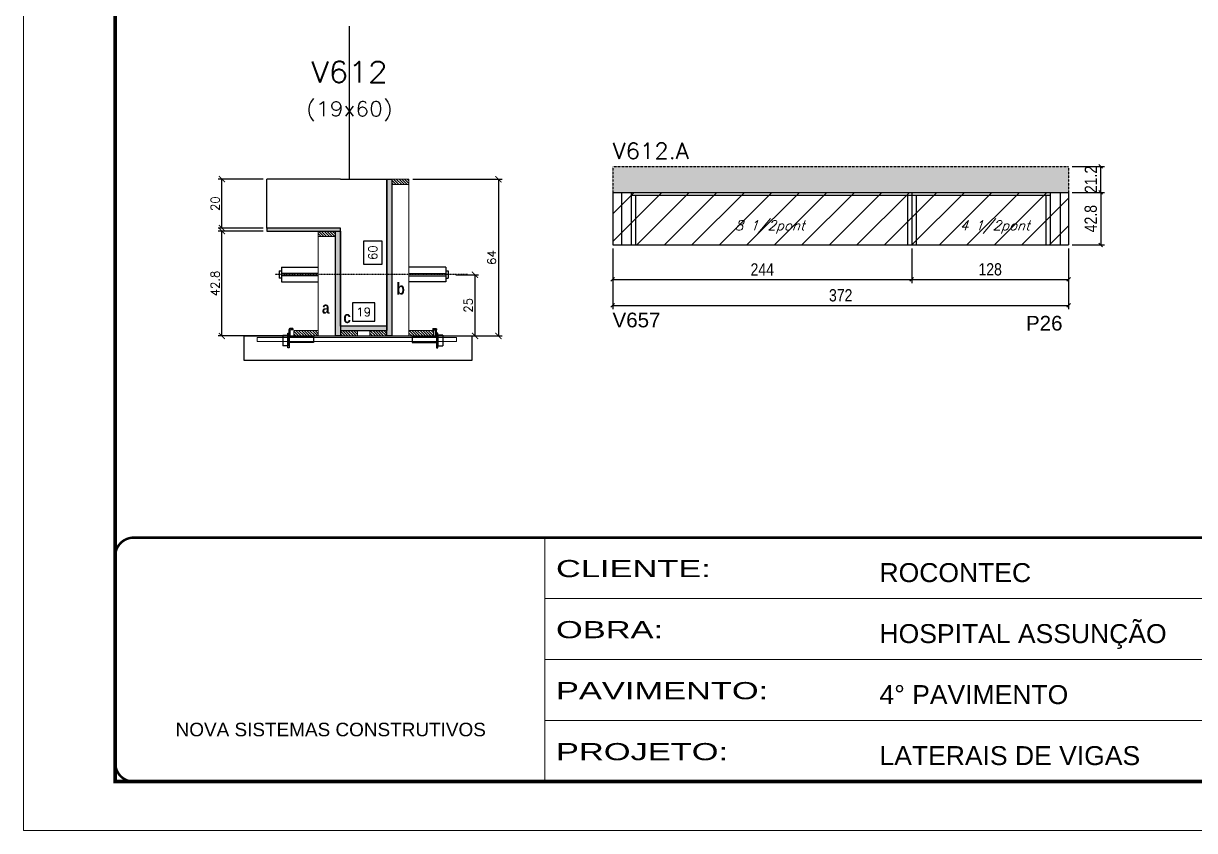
# Model space of a CAD drawing. Extents: x -20960 to -5926, y -2106 to 21915.
# Drawn here: x -12207 to -11251, y 15123 to 15782 of the extents above; entities that cross this region are included whole.
import ezdxf
from ezdxf.enums import TextEntityAlignment as Align

# ---------------------------------------------------------------- set-up
doc = ezdxf.new("R2010")
doc.units = 0
for name, pattern in [('CONTINUO', [0]), ('DASHED', [0.75, 0.5, -0.25]), ('HIDDEN', [0.375, 0.25, -0.125])]:
    doc.linetypes.add(name, pattern=pattern)
for name, color, linetype in [('5', 5, 'Continuous'), ('barrote', 251, 'Continuous'), ('COTA', 241, 'Continuous'), ('Cota Seção (2x)', 4, 'Continuous'), ('detalhes', 4, 'Continuous'), ('Painéis', 200, 'Continuous'), ('presilha', 1, 'Continuous'), ('Reaproveitamento', 251, 'Continuous'), ('SARR_2.2x7', 40, 'Continuous'), ('SARR_3.5x7', 81, 'Continuous'), ('TENSOR', 3, 'Continuous'), ('texto', 7, 'Continuous'), ('Texto de Titulo', 7, 'Continuous'), ('Texto Qtd Sarr', 242, 'Continuous')]:
    doc.layers.add(name, color=color, linetype=linetype)
for name, color, linetype, lineweight in [('CONCRETO', 251, 'Continuous', 25), ('Folhas', 255, 'Continuous', 9), ('Hachura', 251, 'Continuous', 9), ('Madeira', 126, 'Continuous', 18), ('SARRAFO DE PRESSAO', 251, 'DASHED', 9), ('SCO-___-LAJ', 2, 'Continuous', 0), ('Texto Seção', 7, 'Continuous', 15)]:
    doc.layers.add(name, color=color, linetype=linetype, lineweight=lineweight)
doc.styles.add('ARIAL', font='arial.ttf')
doc.styles.add('COTA TECNICA', font='techl___.ttf', dxfattribs={"height": 10})
doc.styles.add('REGUA-120', font='ROMANS.shx', dxfattribs={"height": 15})
doc.styles.add('Romans', font='romans.shx')
doc.styles.get("Standard").update_dxf_attribs({"font": 'arial.ttf'})
doc.styles.add('TECNICA', font='techb___.ttf', dxfattribs={"height": 10})
doc.styles.add('Tecnologia', font='')
doc.styles.get('Tecnologia').set_extended_font_data('Forgotten Futurist')
doc.dimstyles.new('Cota Seção (2x)', dxfattribs={"dimtxt": 7, "dimasz": 5, "dimexe": 3, "dimexo": 3, "dimgap": 2, "dimtad": 3, "dimdec": 1, "dimlfac": 0.5, "dimzin": 12, "dimdsep": 46, "dimtxsty": 'Romans', "dimblk": 'ARCHTICK', "dimcen": 0, "dimclrd": 4, "dimclre": 4, "dimclrt": 1, "dimadec": 1, "dimazin": 3, "dimtfac": 1, "dimtdec": 1, "dimtmove": 0, "dimatfit": 3, "dimldrblk": 'OBLIQUE', "dimfxl": 1, "dimtolj": 1, "dimtzin": 12, "dimarcsym": 0})
doc.dimstyles.new('Cota Seção interna', dxfattribs={"dimtxt": 7, "dimasz": 6, "dimexe": 0.18, "dimexo": 2, "dimgap": -4, "dimtad": 3, "dimdec": 1, "dimlfac": 0.5, "dimzin": 12, "dimdsep": 46, "dimtxsty": 'Romans', "dimblk": 'ARCHTICK', "dimcen": 0.09, "dimse1": 1, "dimse2": 1, "dimsd1": 1, "dimsd2": 1, "dimclrd": 180, "dimclre": 5, "dimclrt": 1, "dimadec": 0, "dimazin": 3, "dimtfac": 1, "dimtdec": 1, "dimtofl": 0, "dimtmove": 0, "dimatfit": 3, "dimldrblk": 'ARCHTICK', "dimfxl": 1, "dimtolj": 1, "dimtzin": 0, "dimarcsym": 0})
doc.dimstyles.new('PAINEL', dxfattribs={"dimtxt": 10, "dimasz": 3, "dimexe": 3, "dimexo": 3, "dimgap": 3, "dimtad": 1, "dimdec": 1, "dimzin": 12, "dimdsep": 46, "dimtxsty": 'COTA TECNICA', "dimblk1": 'OBLIQUE', "dimblk2": 'OBLIQUE', "dimsah": 1, "dimcen": 0.9, "dimclrd": 4, "dimclre": 4, "dimclrt": 240, "dimadec": 1, "dimazin": 3, "dimtfac": 1, "dimtdec": 1, "dimtmove": 0, "dimatfit": 3, "dimfxl": 1, "dimtolj": 1, "dimtzin": 12, "dimarcsym": 0})
pattern_1 = [(45, (-144424.823, -18267.501), (-11.2253202, 11.2253202), [])]

# ---------------------------------------------------------------- blocks, each defined once
blk = doc.blocks.new('9999999999')
at = {"color": 30, "linetype": 'CONTINUO'}
for p, q in [((98564.56, 34230.21), (98564.56, 34429.45)), ((98564.56, 34379.64), (99583.98, 34379.64)), ((98564.56, 34329.83), (99487.98, 34329.83)), ((98564.56, 34280.02), (99487.98, 34280.02))]:
    blk.add_line(p, q, dxfattribs=at)
at = {"color": 30, "linetype": 'CONTINUO', "const_width": 2}
blk.add_lwpolyline([(99583.98, 34230.21), (99583.98, 34414.45, 0.414214), (99568.98, 34429.45), (98228.98, 34429.45, 0.414214), (98213.98, 34414.45), (98213.98, 34245.21, 0.414214), (98228.98, 34230.21), (99583.98, 34230.21)], format="xyb", dxfattribs=at)
at = {"layer": 'Folhas'}
blk.add_lwpolyline([(98138.98, 34190.21), (99623.98, 34190.21), (99623.98, 35240.21), (98138.98, 35240.21)], close=True, dxfattribs=at)
at = {"layer": 'Folhas', "color": 30, "const_width": 3}
blk.add_lwpolyline([(98213.98, 34230.21), (99583.98, 34230.21), (99583.98, 35200.21), (98213.98, 35200.21)], close=True, dxfattribs=at)
at = {"color": 7, "linetype": 'Continuous', "ltscale": 5, "style": 'ARIAL'}
for s, height, p in [('ROCONTEC', 15.483, (98837.68, 34393.13)), ('HOSPITAL ASSUNÇÃO', 15.4829, (98837.68, 34343.32)), ('4° PAVIMENTO', 15.4829, (98837.68, 34293.51)), ('NOVA SISTEMAS CONSTRUTIVOS', 11.0592, (98263.19, 34267.21)), ('LATERAIS DE VIGAS', 15.4829, (98837.68, 34243.7))]:
    blk.add_text(s, height=height, dxfattribs=at).set_placement(p)
at = {"layer": 'Folhas', "color": 7, "style": 'Tecnologia', "width": 1.5}
for s, p in [('CLIENTE:', (98573.65, 34397.17)), ('OBRA:', (98573.65, 34347.31)), ('PAVIMENTO:', (98573.65, 34297.5)), ('PROJETO:', (98573.65, 34247.69))]:
    blk.add_text(s, height=14, dxfattribs=at).set_placement(p)
blk = doc.blocks.new('titulo1')
at = {"layer": 'Defpoints', "color": 252, "linetype": 'HIDDEN', "ltscale": 2}
blk.add_line((0, 0), (0, 125), dxfattribs=at)
at = {"layer": 'Defpoints', "style": 'Romans', "oblique": 15}
blk.add_attdef('FOLHA', text='', height=10, dxfattribs=at).set_placement((0, 15.58), align=Align.MIDDLE_CENTER)
at = {"layer": 'Texto Qtd Sarr', "color": 3, "style": 'Romans', "oblique": 15}
for tag, height, p in [('TITULO', 17, (0, 71.45)), ('SEÇÃO', 12, (0, 41.55))]:
    blk.add_attdef(tag, text='', height=height, dxfattribs=at).set_placement(p, align=Align.MIDDLE_CENTER)
blk = doc.blocks.new('_ArchTick')
at = {"color": 0, "linetype": 'ByBlock', "const_width": 0.15}
blk.add_lwpolyline([(-0.5, -0.5), (0.5, 0.5)], dxfattribs=at)
blk = doc.blocks.new('*D613')
at = {"layer": 'COTA', "color": 4, "lineweight": -2, "transparency": 16777216}
for p, q in [((-12011.31, 15612.09), (-12048.03, 15612.09)), ((-12045.03, 15526.47), (-12045.03, 15612.09)), ((-11993.71, 15526.47), (-12048.03, 15526.47))]:
    blk.add_line(p, q, dxfattribs=at)
at = {"layer": 'Defpoints', "color": 0, "transparency": 16777216}
for p in [(-12045.03, 15612.09), (-12008.31, 15612.09), (-11990.71, 15526.47)]:
    blk.add_point(p, dxfattribs=at)
at = {"layer": 'COTA', "color": 4, "lineweight": -2, "transparency": 16777216, "xscale": 5, "yscale": 5, "zscale": 5}
for p, rotation in [((-12045.03, 15612.09), 90), ((-12045.03, 15526.47), 270)]:
    blk.add_blockref('_ArchTick', p, dxfattribs=dict(at, rotation=rotation))
at = {"layer": 'COTA', "color": 1, "transparency": 16777216, "insert": (-12050.53, 15569.28), "char_height": 7, "attachment_point": 5, "rotation": 90, "style": 'Romans'}
blk.add_mtext('\\A1;42.8', dxfattribs=at)
blk = doc.blocks.new('_Oblique')
at = {"color": 0, "linetype": 'ByBlock', "lineweight": -2}
blk.add_line((-0.5, -0.5), (0.5, 0.5), dxfattribs=at)
blk = doc.blocks.new('*D614')
at = {"layer": 'COTA', "color": 4, "lineweight": -2, "transparency": 16777216}
for p, q in [((-12011.31, 15654.49), (-12048.03, 15654.49)), ((-12045.03, 15614.49), (-12045.03, 15654.49)), ((-12011.31, 15614.49), (-12048.03, 15614.49))]:
    blk.add_line(p, q, dxfattribs=at)
at = {"layer": 'Defpoints', "color": 0, "transparency": 16777216}
for p in [(-12045.03, 15654.49), (-12008.31, 15654.49), (-12008.31, 15614.49)]:
    blk.add_point(p, dxfattribs=at)
at = {"layer": 'COTA', "color": 4, "lineweight": -2, "transparency": 16777216, "xscale": 5, "yscale": 5, "zscale": 5}
for p, rotation in [((-12045.03, 15654.49), 90), ((-12045.03, 15614.49), 270)]:
    blk.add_blockref('_ArchTick', p, dxfattribs=dict(at, rotation=rotation))
at = {"layer": 'COTA', "color": 1, "transparency": 16777216, "insert": (-12050.53, 15634.49), "char_height": 7, "attachment_point": 5, "rotation": 90, "style": 'Romans'}
blk.add_mtext('\\A1;20', dxfattribs=at)
blk = doc.blocks.new('*D615')
at = {"layer": 'Cota Seção (2x)', "color": 180, "lineweight": -2, "transparency": 16777216}
for p, q in [((-11914.31, 15603.97), (-11929.31, 15603.97)), ((-11929.31, 15603.97), (-11929.31, 15584.97)), ((-11914.31, 15584.97), (-11914.31, 15603.97)), ((-11929.31, 15584.97), (-11914.31, 15584.97))]:
    blk.add_line(p, q, dxfattribs=at)
at = {"layer": 'Defpoints', "color": 0, "transparency": 16777216}
for p in [(-11948.31, 15654.47), (-11910.31, 15654.47), (-11948.31, 15534.47)]:
    blk.add_point(p, dxfattribs=at)
at = {"layer": 'Cota Seção (2x)', "color": 1, "transparency": 16777216, "insert": (-11921.81, 15594.47), "char_height": 7, "attachment_point": 5, "rotation": 90, "style": 'Romans'}
blk.add_mtext('\\A1;60', dxfattribs=at)
blk = doc.blocks.new('PRESILHA METÁLICA 1')
at = {"layer": 'presilha'}
for p, q in [((6, 15.5), (7.5, 15.5)), ((6, -2.5), (6, 15.5)), ((7.5, 10.6), (7.5, 19.9)), ((7.5, 15.5), (7.5, -2.5)), ((12, 21), (8.6, 21)), ((9, 11.6), (9, 18.9)), ((12, 19.5), (9.6, 19.5)), ((12, 21), (12, 19.5)), ((0, 13), (6, 13)), ((0, 13), (0, 0)), ((6, 0), (0, 0)), ((6, 13), (6, 0)), ((37.5, 4.1), (7.5, 4.1)), ((37.5, 11), (9.6, 11)), ((37.5, 11), (37.5, 4.1)), ((7.5, -2.5), (6, -2.5))]:
    blk.add_line(p, q, dxfattribs=at)
for centre, radius, start, end in [((8.6, 19.9), 1.14, 90, 180), ((9.6, 18.9), 0.57, 90, 180), ((9.6, 11.6), 0.57, 180, 270)]:
    blk.add_arc(centre, radius, start, end, dxfattribs=at)
blk = doc.blocks.new('*D616')
at = {"layer": 'Cota Seção (2x)', "color": 180, "lineweight": -2, "transparency": 16777216}
for p, q in [((-11920.31, 15553.47), (-11938.31, 15553.47)), ((-11938.31, 15553.47), (-11938.31, 15538.47)), ((-11920.31, 15538.47), (-11920.31, 15553.47)), ((-11938.31, 15538.47), (-11920.31, 15538.47))]:
    blk.add_line(p, q, dxfattribs=at)
at = {"layer": 'Defpoints', "color": 0, "transparency": 16777216}
for p in [(-11948.31, 15534.47), (-11948.31, 15526.47), (-11910.31, 15526.47)]:
    blk.add_point(p, dxfattribs=at)
at = {"layer": 'Cota Seção (2x)', "color": 1, "transparency": 16777216, "insert": (-11929.31, 15545.97), "char_height": 7, "attachment_point": 5, "style": 'Romans'}
blk.add_mtext('\\A1;19', dxfattribs=at)
blk = doc.blocks.new('*D707')
at = {"layer": 'COTA', "color": 4, "lineweight": -2, "transparency": 16777216}
for p, q in [((-11889.31, 15654.47), (-11816.34, 15654.47)), ((-11819.34, 15654.47), (-11819.34, 15526.47)), ((-11889.31, 15526.47), (-11816.34, 15526.47))]:
    blk.add_line(p, q, dxfattribs=at)
at = {"layer": 'Defpoints', "color": 0, "transparency": 16777216}
for p in [(-11892.31, 15654.47), (-11892.31, 15526.47), (-11819.34, 15526.47)]:
    blk.add_point(p, dxfattribs=at)
at = {"layer": 'COTA', "color": 4, "lineweight": -2, "transparency": 16777216, "xscale": 5, "yscale": 5, "zscale": 5}
for p, rotation in [((-11819.34, 15654.47), 90), ((-11819.34, 15526.47), 270)]:
    blk.add_blockref('_ArchTick', p, dxfattribs=dict(at, rotation=rotation))
at = {"layer": 'COTA', "color": 1, "transparency": 16777216, "insert": (-11824.84, 15590.47), "char_height": 7, "attachment_point": 5, "rotation": 90, "style": 'Romans'}
blk.add_mtext('\\A1;64', dxfattribs=at)
blk = doc.blocks.new('*D708')
at = {"layer": 'COTA', "color": 4, "linetype": 'ByBlock', "lineweight": -2, "transparency": 16777216}
for p, q in [((-11725.98, 15597.84), (-11725.98, 15569.68)), ((-11481.98, 15597.84), (-11481.98, 15569.68)), ((-11725.98, 15572.68), (-11481.98, 15572.68))]:
    blk.add_line(p, q, dxfattribs=at)
at = {"layer": 'Defpoints', "color": 0, "linetype": 'ByBlock', "transparency": 16777216}
for p in [(-11725.98, 15600.84), (-11481.98, 15600.84), (-11481.98, 15572.68)]:
    blk.add_point(p, dxfattribs=at)
at = {"layer": 'COTA', "color": 4, "linetype": 'ByBlock', "lineweight": -2, "transparency": 16777216, "xscale": 3, "yscale": 3, "zscale": 3, "rotation": 180}
blk.add_blockref('_Oblique', (-11725.98, 15572.68), dxfattribs=at)
at = {"layer": 'COTA', "color": 4, "linetype": 'ByBlock', "lineweight": -2, "transparency": 16777216, "xscale": 3, "yscale": 3, "zscale": 3}
blk.add_blockref('_Oblique', (-11481.98, 15572.68), dxfattribs=at)
at = {"layer": 'COTA', "color": 240, "linetype": 'ByBlock', "transparency": 16777216, "insert": (-11603.98, 15580.75), "char_height": 10, "attachment_point": 5, "style": 'COTA TECNICA'}
blk.add_mtext('\\A1;244', dxfattribs=at)
blk = doc.blocks.new('*D709')
at = {"layer": 'COTA', "color": 4, "linetype": 'ByBlock', "lineweight": -2, "transparency": 16777216}
for p, q in [((-11481.98, 15597.84), (-11481.98, 15569.68)), ((-11353.98, 15597.84), (-11353.98, 15569.68)), ((-11481.98, 15572.68), (-11353.98, 15572.68))]:
    blk.add_line(p, q, dxfattribs=at)
at = {"layer": 'Defpoints', "color": 0, "linetype": 'ByBlock', "transparency": 16777216}
for p in [(-11481.98, 15600.84), (-11353.98, 15600.84), (-11353.98, 15572.68)]:
    blk.add_point(p, dxfattribs=at)
at = {"layer": 'COTA', "color": 4, "linetype": 'ByBlock', "lineweight": -2, "transparency": 16777216, "xscale": 3, "yscale": 3, "zscale": 3, "rotation": 180}
blk.add_blockref('_Oblique', (-11481.98, 15572.68), dxfattribs=at)
at = {"layer": 'COTA', "color": 4, "linetype": 'ByBlock', "lineweight": -2, "transparency": 16777216, "xscale": 3, "yscale": 3, "zscale": 3}
blk.add_blockref('_Oblique', (-11353.98, 15572.68), dxfattribs=at)
at = {"layer": 'COTA', "color": 240, "linetype": 'ByBlock', "transparency": 16777216, "insert": (-11417.98, 15580.78), "char_height": 10, "attachment_point": 5, "style": 'COTA TECNICA'}
blk.add_mtext('\\A1;128', dxfattribs=at)
blk = doc.blocks.new('*D710')
at = {"layer": 'COTA', "color": 4, "linetype": 'ByBlock', "lineweight": -2, "transparency": 16777216}
for p, q in [((-11350.98, 15643.64), (-11324.75, 15643.64)), ((-11327.75, 15643.64), (-11327.75, 15600.84)), ((-11350.98, 15600.84), (-11324.75, 15600.84))]:
    blk.add_line(p, q, dxfattribs=at)
at = {"layer": 'Defpoints', "color": 0, "linetype": 'ByBlock', "transparency": 16777216}
for p in [(-11353.98, 15643.64), (-11353.98, 15600.84), (-11327.75, 15600.84)]:
    blk.add_point(p, dxfattribs=at)
at = {"layer": 'COTA', "color": 4, "linetype": 'ByBlock', "lineweight": -2, "transparency": 16777216, "xscale": 3, "yscale": 3, "zscale": 3}
for p, rotation in [((-11327.75, 15643.64), 90), ((-11327.75, 15600.84), 270)]:
    blk.add_blockref('_Oblique', p, dxfattribs=dict(at, rotation=rotation))
at = {"layer": 'COTA', "color": 240, "linetype": 'ByBlock', "transparency": 16777216, "insert": (-11335.84, 15622.24), "char_height": 10, "attachment_point": 5, "rotation": 90, "style": 'COTA TECNICA'}
blk.add_mtext('\\A1;42.8', dxfattribs=at)
blk = doc.blocks.new('*D711')
at = {"layer": 'COTA', "color": 4, "linetype": 'ByBlock', "lineweight": -2, "transparency": 16777216}
for p, q in [((-11350.98, 15664.84), (-11324.75, 15664.84)), ((-11327.75, 15643.64), (-11327.75, 15664.84)), ((-11350.98, 15643.64), (-11324.75, 15643.64))]:
    blk.add_line(p, q, dxfattribs=at)
at = {"layer": 'Defpoints', "color": 0, "linetype": 'ByBlock', "transparency": 16777216}
for p in [(-11353.98, 15664.84), (-11327.75, 15664.84), (-11353.98, 15643.64)]:
    blk.add_point(p, dxfattribs=at)
at = {"layer": 'COTA', "color": 4, "linetype": 'ByBlock', "lineweight": -2, "transparency": 16777216, "xscale": 3, "yscale": 3, "zscale": 3}
for p, rotation in [((-11327.75, 15664.84), 90), ((-11327.75, 15643.64), 270)]:
    blk.add_blockref('_Oblique', p, dxfattribs=dict(at, rotation=rotation))
at = {"layer": 'COTA', "color": 240, "linetype": 'ByBlock', "transparency": 16777216, "insert": (-11335.81, 15654.24), "char_height": 10, "attachment_point": 5, "rotation": 90, "style": 'COTA TECNICA'}
blk.add_mtext('\\A1;21.2', dxfattribs=at)
blk = doc.blocks.new('*D617')
at = {"layer": 'COTA', "color": 4, "lineweight": -2, "transparency": 16777216}
for p, q in [((-11854.01, 15576.44), (-11835.45, 15576.44)), ((-11838.45, 15576.44), (-11838.45, 15526.47)), ((-11854.01, 15526.47), (-11835.45, 15526.47))]:
    blk.add_line(p, q, dxfattribs=at)
at = {"layer": 'Defpoints', "color": 0, "transparency": 16777216}
for p in [(-11857.01, 15576.44), (-11857.01, 15526.47), (-11838.45, 15526.47)]:
    blk.add_point(p, dxfattribs=at)
at = {"layer": 'COTA', "color": 4, "lineweight": -2, "transparency": 16777216, "xscale": 5, "yscale": 5, "zscale": 5}
for p, rotation in [((-11838.45, 15576.44), 90), ((-11838.45, 15526.47), 270)]:
    blk.add_blockref('_ArchTick', p, dxfattribs=dict(at, rotation=rotation))
at = {"layer": 'COTA', "color": 1, "transparency": 16777216, "insert": (-11843.95, 15551.45), "char_height": 7, "attachment_point": 5, "rotation": 90, "style": 'Romans'}
blk.add_mtext('\\A1;25', dxfattribs=at)
blk = doc.blocks.new('*D728')
at = {"layer": 'COTA', "color": 4, "linetype": 'ByBlock', "lineweight": -2, "transparency": 16777216}
for p, q in [((-11725.98, 15597.84), (-11725.98, 15548.37)), ((-11353.98, 15597.84), (-11353.98, 15548.37)), ((-11725.98, 15551.37), (-11353.98, 15551.37))]:
    blk.add_line(p, q, dxfattribs=at)
at = {"layer": 'Defpoints', "color": 0, "linetype": 'ByBlock', "transparency": 16777216}
for p in [(-11725.98, 15600.84), (-11353.98, 15600.84), (-11353.98, 15551.37)]:
    blk.add_point(p, dxfattribs=at)
at = {"layer": 'COTA', "color": 4, "linetype": 'ByBlock', "lineweight": -2, "transparency": 16777216, "xscale": 3, "yscale": 3, "zscale": 3, "rotation": 180}
blk.add_blockref('_Oblique', (-11725.98, 15551.37), dxfattribs=at)
at = {"layer": 'COTA', "color": 4, "linetype": 'ByBlock', "lineweight": -2, "transparency": 16777216, "xscale": 3, "yscale": 3, "zscale": 3}
blk.add_blockref('_Oblique', (-11353.98, 15551.37), dxfattribs=at)
at = {"layer": 'COTA', "color": 240, "linetype": 'ByBlock', "transparency": 16777216, "insert": (-11539.98, 15559.59), "char_height": 10, "attachment_point": 5, "style": 'COTA TECNICA'}
blk.add_mtext('\\A1;372', dxfattribs=at)

msp = doc.modelspace()

# ---------------------------------------------------------------- hatches: boundary and pattern name
at = {"layer": 'COTA', "linetype": 'DASHED', "ltscale": 0.3}
h = msp.add_hatch(dxfattribs=at)
h.set_pattern_fill('AR-CONC', color=256, scale=0.03)
h.set_pattern_definition([(50, (-144424.823, -17851.6625), (5.46554007, -0.47817257), [0.5715, -6.2865]), (355, (-144424.823, -17851.6625), (-1.05730264, 5.73170536), [0.4572, -5.02921753]), (100.4514447, (-144424.3674, -17851.7023), (4.40823741, 5.25353256), [0.48570026, -5.34270734]), (46.1842, (-144424.823, -17850.1385), (8.13237123, -1.26126984), [0.85725, -9.42975]), (96.6355576, (-144424.145, -17850.2436), (7.122124, 7.42278374), [0.7285507, -8.01406824]), (351.184151, (-144424.823, -17850.1385), (7.122124, 7.42278374), [0.685799, -7.54379196]), (21, (-144424.061, -17850.5195), (4.54843174, -3.06795595), [0.5715, -6.2865]), (326, (-144424.061, -17850.5195), (1.85406085, 5.52563898), [0.4572, -5.0292]), (71.451445, (-144423.682, -17850.775), (6.40249258, 2.45768307), [0.48570026, -5.34269813]), (37.5, (-144424.8229, -17851.6625), (0.092658098, 2.536651166), [0, -4.96824, 0, -5.1054, 0, -5.04825]), (7.5, (-144424.8229, -17851.6625), (2.004589875, 3.005417245), [0, -2.91084, 0, -4.85394, 0, -1.92405]), (327.5, (-144426.5221, -17851.6625), (4.067717855, -0.17186232), [0, -1.905, 0, -5.9436, 0, -7.8867]), (317.5, (-144427.284, -17851.6625), (4.44387544, 0.76279473), [0, -2.4765, 0, -3.94716, 0, -5.6007])])
h.paths.add_polyline_path([(-11353.98, 15643.64), (-11353.98, 15664.84), (-11725.98, 15664.84), (-11725.98, 15643.64)])
at = {"layer": 'Hachura'}
h = msp.add_hatch(color=256, dxfattribs=at)
h.dxf.hatch_style = 1
h.paths.add_polyline_path([(-11910.31, 15654.47), (-11906.31, 15654.47), (-11906.31, 15526.47), (-11910.31, 15526.47)])
h = msp.add_hatch(dxfattribs=at)
h.set_pattern_fill('ANSI31', color=256, scale=0.5, angle=270, style=0)
h.set_pattern_definition([(315, (10939.5066, 7346.8238), (1.12253202, 1.12253202), [])])
h.paths.add_polyline_path([(-11892.31, 15650.07), (-11892.31, 15654.47), (-11906.31, 15654.47), (-11906.31, 15650.07)])
h = msp.add_hatch(color=256, dxfattribs=at)
h.dxf.hatch_style = 1
h.paths.add_polyline_path([(-11948.31, 15612.09), (-11948.31, 15614.49), (-12008.31, 15614.49), (-12008.31, 15612.09)])
h = msp.add_hatch(dxfattribs=at)
h.set_pattern_fill('ANSI31', color=256, scale=0.5, angle=270, style=0)
h.set_pattern_definition([(315, (10999.5066, 7304.4495), (1.12253202, 1.12253202), [])])
h.paths.add_polyline_path([(-11952.31, 15607.69), (-11952.31, 15612.09), (-11966.31, 15612.09), (-11966.31, 15607.69)])
h = msp.add_hatch(color=256, dxfattribs=at)
h.dxf.hatch_style = 1
h.paths.add_polyline_path([(-11952.31, 15612.09), (-11948.31, 15612.09), (-11948.31, 15526.47), (-11952.31, 15526.47)])
h = msp.add_hatch(color=256, dxfattribs=at)
h.dxf.hatch_style = 1
h.paths.add_polyline_path([(-11910.31, 15530.87), (-11910.31, 15534.47), (-11948.31, 15534.47), (-11948.31, 15530.87)])
h = msp.add_hatch(dxfattribs=at)
h.set_pattern_fill('ANSI31', color=256, scale=0.5, angle=270, style=0)
h.set_pattern_definition([(315, (10999.5066, 7296.8238), (1.12253202, 1.12253202), [])])
h.paths.add_polyline_path([(-11986.31, 15526.47), (-11986.31, 15530.87), (-11966.31, 15530.87), (-11966.31, 15526.47)])
h = msp.add_hatch(dxfattribs=at)
h.set_pattern_fill('ANSI31', color=256, scale=0.5, angle=270, style=0)
h.set_pattern_definition([(315, (11008.3066, 7296.8238), (1.12253202, 1.12253202), [])])
h.paths.add_polyline_path([(-11948.31, 15526.47), (-11948.31, 15530.87), (-11934.31, 15530.87), (-11934.31, 15526.47)])
h = msp.add_hatch(dxfattribs=at)
h.set_pattern_fill('ANSI31', color=256, scale=0.5, angle=270, style=0)
h.set_pattern_definition([(315, (11008.3087, 7296.8238), (1.12253202, 1.12253202), [])])
h.paths.add_polyline_path([(-11910.31, 15526.47), (-11910.31, 15530.87), (-11924.31, 15530.87), (-11924.31, 15526.47)])
h = msp.add_hatch(dxfattribs=at)
h.set_pattern_fill('ANSI31', color=256, scale=0.5, angle=270, style=0)
h.set_pattern_definition([(315, (10905.5066, 7296.8238), (1.12253202, 1.12253202), [])])
h.paths.add_polyline_path([(-11892.31, 15526.47), (-11892.31, 15530.87), (-11872.31, 15530.87), (-11872.31, 15526.47)])
at = {"layer": 'Reaproveitamento', "linetype": 'ByBlock'}
h = msp.add_hatch(dxfattribs=at)
h.set_pattern_fill('ANSI31', color=256, scale=5)
h.set_pattern_definition(pattern_1)
h.paths.add_polyline_path([(-11481.98, 15600.84), (-11481.98, 15643.64), (-11725.98, 15643.64), (-11725.98, 15600.84)])
h.paths.add_polyline_path([(-11634.24, 15607.43), (-11566.62, 15607.43), (-11561.12, 15623.4), (-11628.74, 15623.4)], flags=24)
h = msp.add_hatch(dxfattribs=at)
h.set_pattern_fill('ANSI31', color=256, scale=5)
h.set_pattern_definition(pattern_1)
h.paths.add_polyline_path([(-11481.98, 15643.64), (-11481.98, 15600.84), (-11353.98, 15600.84), (-11353.98, 15643.64)])
h.paths.add_polyline_path([(-11450.7, 15607.39), (-11383.09, 15607.39), (-11377.59, 15623.36), (-11445.21, 15623.36)], flags=24)

# ---------------------------------------------------------------- linework, layer by layer
at = {"ltscale": 3}
for p, q in [((-11996.31, 15582.52), (-11996.31, 15570.52)), ((-11996.31, 15582.52), (-11966.31, 15582.52)), ((-11862.31, 15582.52), (-11892.31, 15582.52)), ((-11862.31, 15582.52), (-11862.31, 15570.52)), ((-11998.31, 15579.52), (-11998.31, 15573.52)), ((-11998.31, 15579.52), (-11996.31, 15579.52)), ((-11996.31, 15573.52), (-11998.31, 15573.52)), ((-11966.31, 15577.52), (-11996.31, 15577.52)), ((-11966.31, 15575.52), (-11996.31, 15575.52)), ((-11892.31, 15577.52), (-11862.31, 15577.52)), ((-11892.31, 15575.52), (-11862.31, 15575.52)), ((-11862.31, 15579.52), (-11860.31, 15579.52)), ((-11862.31, 15573.52), (-11860.31, 15573.52)), ((-11860.31, 15579.52), (-11860.31, 15573.52)), ((-11996.31, 15570.52), (-11966.31, 15570.52)), ((-11862.31, 15570.52), (-11892.31, 15570.52))]:
    msp.add_line(p, q, dxfattribs=at)
at = {"layer": 'barrote'}
msp.add_lwpolyline([(-11840.95, 15506.47), (-12026.92, 15506.47), (-12026.92, 15526.47), (-11840.95, 15526.47)], close=True, dxfattribs=at)
at = {"layer": 'CONCRETO'}
for p, q in [((-11948.31, 15654.49), (-12008.31, 15654.49)), ((-11948.31, 15654.47), (-11948.31, 15654.47))]:
    msp.add_line(p, q, dxfattribs=at)
msp.add_lwpolyline([(-11948.31, 15654.47), (-11948.31, 15654.47), (-11910.31, 15654.47), (-11910.31, 15530.87), (-11910.31, 15530.87), (-11910.31, 15534.47), (-11948.31, 15534.47), (-11948.31, 15614.49), (-12008.31, 15614.49), (-12008.31, 15654.49)], dxfattribs=at)
at = {"layer": 'COTA', "linetype": 'DASHED', "ltscale": 0.3}
for p, q in [((-11725.98, 15664.84), (-11353.98, 15664.84)), ((-11725.98, 15664.84), (-11725.98, 15643.64)), ((-11353.98, 15664.84), (-11353.98, 15643.64))]:
    msp.add_line(p, q, dxfattribs=at)
at = {"layer": 'Madeira'}
for points in [[(-11892.31, 15650.07), (-11892.31, 15654.47), (-11906.31, 15654.47), (-11906.31, 15650.07)], [(-11892.31, 15654.47), (-11906.31, 15654.47), (-11906.31, 15526.47), (-11892.31, 15526.47)], [(-11952.31, 15607.69), (-11952.31, 15612.09), (-11966.31, 15612.09), (-11966.31, 15607.69)], [(-11952.31, 15612.09), (-11966.31, 15612.09), (-11966.31, 15526.47), (-11952.31, 15526.47)], [(-11986.31, 15526.47), (-11986.31, 15530.87), (-11966.31, 15530.87), (-11966.31, 15526.47)], [(-11948.31, 15526.47), (-11948.31, 15530.87), (-11934.31, 15530.87), (-11934.31, 15526.47)], [(-11910.31, 15526.47), (-11910.31, 15530.87), (-11924.31, 15530.87), (-11924.31, 15526.47)], [(-11892.31, 15526.47), (-11892.31, 15530.87), (-11872.31, 15530.87), (-11872.31, 15526.47)]]:
    msp.add_lwpolyline(points, close=True, dxfattribs=at)
at = {"layer": 'Painéis', "linetype": 'ByBlock'}
for p, q in [((-11725.98, 15643.64), (-11353.98, 15643.64)), ((-11725.98, 15643.64), (-11725.98, 15600.84)), ((-11481.98, 15643.64), (-11481.98, 15600.84)), ((-11353.98, 15643.64), (-11353.98, 15600.84)), ((-11725.98, 15600.84), (-11353.98, 15600.84))]:
    msp.add_line(p, q, dxfattribs=at)
at = {"layer": 'Painéis'}
for points in [[(-11910.31, 15654.47), (-11906.31, 15654.47), (-11906.31, 15526.47), (-11910.31, 15526.47)], [(-11948.31, 15612.09), (-11948.31, 15614.49), (-12008.31, 15614.49), (-12008.31, 15612.09)], [(-11952.31, 15612.09), (-11948.31, 15612.09), (-11948.31, 15526.47), (-11952.31, 15526.47)], [(-11910.31, 15530.87), (-11910.31, 15534.47), (-11948.31, 15534.47), (-11948.31, 15530.87)]]:
    msp.add_lwpolyline(points, close=True, dxfattribs=at)
at = {"layer": 'SARR_2.2x7', "linetype": 'Continuous', "ltscale": 50}
for p, q in [((-11718.98, 15643.64), (-11718.98, 15600.84)), ((-11710.98, 15641.44), (-11481.98, 15641.44)), ((-11481.98, 15641.44), (-11368.98, 15641.44)), ((-11360.98, 15643.64), (-11360.98, 15600.84))]:
    msp.add_line(p, q, dxfattribs=at)
at = {"layer": 'SARR_3.5x7'}
for p, q in [((-11710.98, 15643.64), (-11710.98, 15600.84)), ((-11707.48, 15641.44), (-11707.48, 15600.84)), ((-11485.48, 15641.44), (-11485.48, 15600.84)), ((-11478.48, 15641.44), (-11478.48, 15600.84)), ((-11372.48, 15641.44), (-11372.48, 15600.84)), ((-11368.98, 15643.64), (-11368.98, 15600.84))]:
    msp.add_line(p, q, dxfattribs=at)
at = {"layer": 'SCO-___-LAJ', "color": 1}
msp.add_lwpolyline([(-11853.45, 15525.13), (-12016.25, 15525.13), (-12016.25, 15521.93), (-11853.45, 15521.93)], close=True, dxfattribs=at)
at = {"layer": 'TENSOR', "linetype": 'HIDDEN', "ltscale": 0.5}
msp.add_line((-11844.31, 15576.52), (-12001.61, 15576.52), dxfattribs=at)

# ---------------------------------------------------------------- block references
at = {"layer": 'presilha', "yscale": 0.6666666666666666, "zscale": 0.6666666666666666}
for p, xscale in [((-11995.18, 15518.5), 0.6666666666666666), ((-11864.73, 15518.5), -0.6666666666666666)]:
    msp.add_blockref('PRESILHA METÁLICA 1', p, dxfattribs=dict(at, xscale=xscale))
at = {"layer": 'SARRAFO DE PRESSAO', "color": 6, "linetype": 'ByBlock'}
msp.add_blockref('9999999999', (-110345.98, -19067.69), dxfattribs=at)
at = {"layer": 'Texto Seção'}
ref = msp.add_blockref('titulo1', (-11940.99, 15654.47), dxfattribs=at)
ref.add_attrib('TITULO', 'V612', dxfattribs={"layer": 'Texto de Titulo', "color": 7, "height": 17, "style": 'Romans', "width": 1.1}).set_placement((-11940.99, 15741.97), align=Align.MIDDLE_CENTER)
ref.add_attrib('SEÇÃO', '(19x60)', dxfattribs={"layer": 'Texto de Titulo', "color": 7, "height": 12, "style": 'Romans', "width": 1.1}).set_placement((-11940.99, 15711.97), align=Align.MIDDLE_CENTER)

# ---------------------------------------------------------------- texts
at = {"layer": '5', "linetype": 'Continuous'}
for s, p in [('V657', (-11726.2, 15533.49)), ('P26', (-11388.75, 15530.86))]:
    msp.add_text(s, height=12, rotation=0.00004, dxfattribs=at).set_placement(p)
at = {"layer": 'detalhes', "style": 'TECNICA'}
for s, p in [('b', (-11902.48, 15560.28)), ('a', (-11963.31, 15544.66)), ('c', (-11945.89, 15536.96))]:
    msp.add_text(s, height=9.6, dxfattribs=at).set_placement(p)
at = {"layer": 'texto', "color": 2, "char_height": 8, "attachment_point": 5, "style": 'Romans'}
for s, insert in [('{\\Q19;\\C256;8 1/2pont}', (-11597.87, 15615.41)), ('{\\Q19;\\C256;4 1/2pont}', (-11414.14, 15615.38))]:
    msp.add_mtext(s, dxfattribs=dict(at, insert=insert))
at = {"layer": 'Texto Seção', "style": 'REGUA-120', "width": 1.05}
msp.add_text('V612.A', height=13, dxfattribs=at).set_placement((-11725.98, 15671.02))

# ---------------------------------------------------------------- dimensions: what is measured, and where the dimension line sits
at = {"layer": 'COTA', "linetype": 'ByBlock'}
dim = msp.add_linear_dim(base=(-11327.75, 15664.84), p1=(-11353.98, 15643.64), p2=(-11353.98, 15664.84), angle=90, dimstyle='PAINEL', dxfattribs=at)
dim.commit()
dim.dimension.update_dxf_attribs({"geometry": '*D711', "text_midpoint": (-11327.75, 15654.24), "dimtype": 160})
at = {"layer": 'COTA'}
for base, p1, p2, picture, middle in [((-12045.03, 15654.49), (-12008.31, 15614.49), (-12008.31, 15654.49), '*D614', (-12050.53, 15634.49)), ((-11819.34, 15526.47), (-11892.31, 15654.47), (-11892.31, 15526.47), '*D707', (-11824.84, 15590.47)), ((-12045.03, 15612.09), (-11990.71, 15526.47), (-12008.31, 15612.09), '*D613', (-12050.53, 15569.28)), ((-11838.45, 15526.47), (-11857.01, 15576.44), (-11857.01, 15526.47), '*D617', (-11843.95, 15551.45))]:
    dim = msp.add_linear_dim(base=base, p1=p1, p2=p2, angle=90, dimstyle='Cota Seção (2x)', dxfattribs=at)
    dim.commit()
    dim.dimension.update_dxf_attribs({"geometry": picture, "text_midpoint": middle})
at = {"layer": 'COTA', "linetype": 'ByBlock'}
dim = msp.add_linear_dim(base=(-11327.75, 15600.84), p1=(-11353.98, 15643.64), p2=(-11353.98, 15600.84), angle=90, dimstyle='PAINEL', dxfattribs=at)
dim.commit()
dim.dimension.update_dxf_attribs({"geometry": '*D710', "text_midpoint": (-11335.84, 15622.24)})
for base, p2, picture, middle in [((-11481.98, 15572.68), (-11481.98, 15600.84), '*D708', (-11603.98, 15580.75)), ((-11353.98, 15551.37), (-11353.98, 15600.84), '*D728', (-11539.98, 15559.59))]:
    dim = msp.add_linear_dim(base=base, p1=(-11725.98, 15600.84), p2=p2, dimstyle='PAINEL', dxfattribs=at)
    dim.commit()
    dim.dimension.update_dxf_attribs({"geometry": picture, "text_midpoint": middle})
dim = msp.add_linear_dim(base=(-11353.98, 15572.68), p1=(-11481.98, 15600.84), p2=(-11353.98, 15600.84), dimstyle='PAINEL', override={"dimtmove": 1}, dxfattribs=at)
dim.commit()
dim.dimension.update_dxf_attribs({"geometry": '*D709', "text_midpoint": (-11417.98, 15580.78)})
at = {"layer": 'Cota Seção (2x)'}
dim = msp.add_linear_dim(base=(-11910.31, 15654.47), p1=(-11948.31, 15534.47), p2=(-11948.31, 15654.47), angle=90, dimstyle='Cota Seção interna', dxfattribs=at)
dim.commit()
dim.dimension.update_dxf_attribs({"geometry": '*D615', "text_midpoint": (-11910.31, 15594.47), "dimtype": 160})
dim = msp.add_linear_dim(base=(-11948.31, 15534.47), p1=(-11910.31, 15526.47), p2=(-11948.31, 15526.47), angle=180, dimstyle='Cota Seção interna', dxfattribs=at)
dim.commit()
dim.dimension.update_dxf_attribs({"geometry": '*D616', "text_midpoint": (-11929.31, 15545.97)})

doc.saveas('drawing.dxf')
